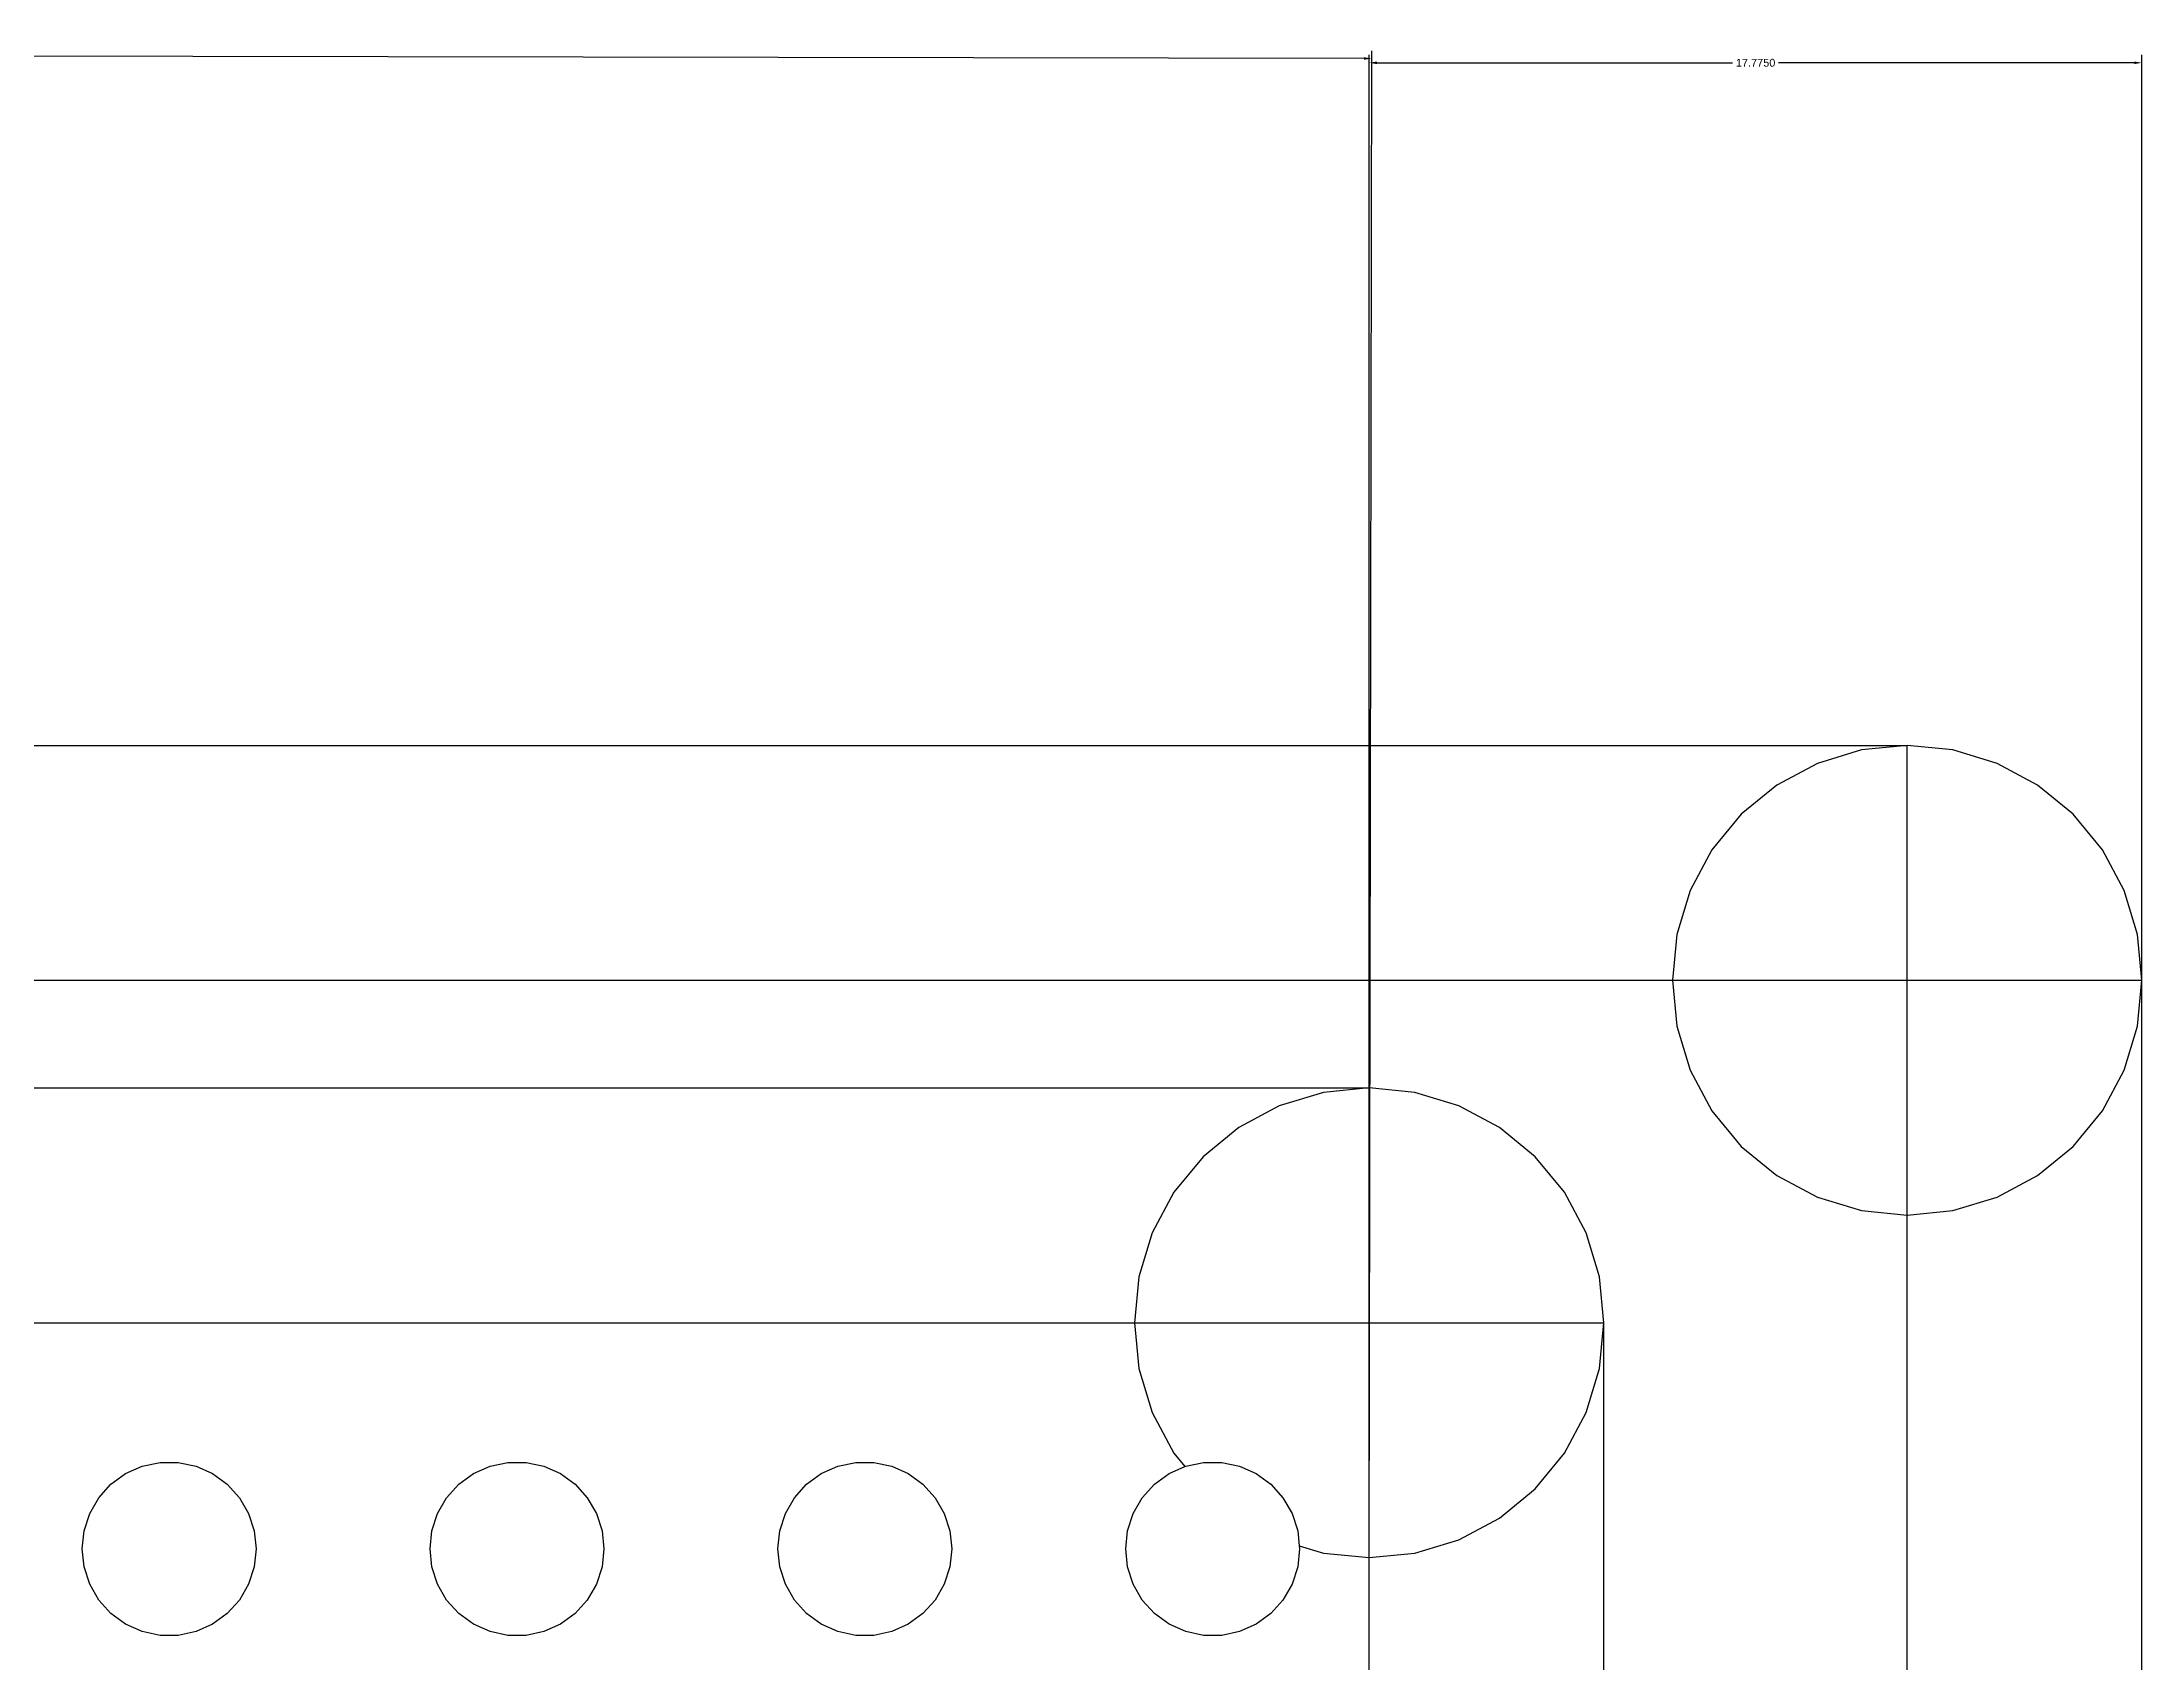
# Model space of a CAD drawing. Extents: x -36 to 148, y -8 to 119.
# Drawn here: x 100.08 to 148.38, y 81.78 to 119.05 of the extents above; entities that cross this region are included whole.
import ezdxf

# ---------------------------------------------------------------- set-up
doc = ezdxf.new("R2010")
doc.units = 0
doc.header["$MEASUREMENT"] = 0
doc.layers.get('0').update_dxf_attribs({"linetype": 'CONTINUOUS'})
doc.layers.get('Defpoints').update_dxf_attribs({"linetype": 'CONTINUOUS'})
doc.styles.get("Standard").update_dxf_attribs({"font": 'ARIAL.TTF'})
doc.dimstyles.new('Annotative', dxfattribs={"dimtxt": 0.18, "dimasz": 0.18, "dimexe": 0.18, "dimexo": 0.0625, "dimgap": 0.09, "dimtad": 0, "dimtih": 1, "dimtoh": 1, "dimdec": 4, "dimzin": 0, "dimdsep": 46, "dimtxsty": 'STANDARD', "dimcen": 0.09, "dimadec": 0, "dimazin": 0, "dimtfac": 1, "dimtdec": 4, "dimtofl": 0, "dimtmove": 0, "dimatfit": 3, "dimfxl": 1, "dimtolj": 1, "dimtzin": 0, "dimarcsym": 0})

# ---------------------------------------------------------------- blocks, each defined once
blk = doc.blocks.new('DIFFERENCE001')
at = {"color": 0}
for p, q in [((-6.975, 102.875), (142.975, 102.875)), ((140.909, 102.464), (139.975, 101.965)), ((141.922, 102.771), (140.909, 102.464)), ((142.975, 102.875), (141.922, 102.771)), ((144.028, 102.771), (142.975, 102.875)), ((142.975, 97.475), (142.975, 102.875)), ((145.041, 102.464), (144.028, 102.771)), ((145.975, 101.965), (145.041, 102.464)), ((139.975, 101.965), (139.157, 101.293)), ((146.793, 101.293), (145.975, 101.965)), ((139.157, 101.293), (138.485, 100.475)), ((147.465, 100.475), (146.793, 101.293)), ((138.485, 100.475), (137.986, 99.541)), ((147.964, 99.541), (147.465, 100.475)), ((137.986, 99.541), (137.679, 98.528)), ((148.271, 98.528), (147.964, 99.541)), ((137.679, 98.528), (137.575, 97.475)), ((148.375, 97.475), (148.271, 98.528)), ((-1.575, 97.475), (137.575, 97.475)), ((137.575, 97.475), (137.679, 96.422)), ((137.575, 97.475), (142.975, 97.475)), ((142.975, 92.075), (142.975, 97.475)), ((142.975, 97.475), (148.375, 97.475)), ((148.271, 96.422), (148.375, 97.475)), ((148.375, -2.475), (148.375, 97.475)), ((137.679, 96.422), (137.986, 95.409)), ((147.964, 95.409), (148.271, 96.422)), ((137.986, 95.409), (138.485, 94.475)), ((147.465, 94.475), (147.964, 95.409)), ((5.4, 95), (130.6, 95)), ((129.547, 94.896), (128.534, 94.589)), ((130.6, 95), (129.547, 94.896)), ((131.653, 94.896), (130.6, 95)), ((130.6, 89.6), (130.6, 95)), ((132.666, 94.589), (131.653, 94.896)), ((128.534, 94.589), (127.6, 94.09)), ((133.6, 94.09), (132.666, 94.589)), ((138.485, 94.475), (139.157, 93.657)), ((146.793, 93.657), (147.465, 94.475)), ((127.6, 94.09), (126.782, 93.418)), ((134.418, 93.418), (133.6, 94.09)), ((126.782, 93.418), (126.11, 92.6)), ((135.09, 92.6), (134.418, 93.418)), ((139.157, 93.657), (139.975, 92.985)), ((145.975, 92.985), (146.793, 93.657)), ((139.975, 92.985), (140.909, 92.486)), ((145.041, 92.486), (145.975, 92.985)), ((126.11, 92.6), (125.611, 91.666)), ((135.589, 91.666), (135.09, 92.6)), ((140.909, 92.486), (141.922, 92.179)), ((144.028, 92.179), (145.041, 92.486)), ((141.922, 92.179), (142.975, 92.075)), ((142.975, 92.075), (144.028, 92.179)), ((142.975, 2.925), (142.975, 92.075)), ((125.611, 91.666), (125.304, 90.653)), ((135.896, 90.653), (135.589, 91.666)), ((125.304, 90.653), (125.2, 89.6)), ((136, 89.6), (135.896, 90.653)), ((10.8, 89.6), (125.2, 89.6)), ((125.2, 89.6), (125.304, 88.547)), ((125.2, 89.6), (130.6, 89.6)), ((130.6, 89.6), (136, 89.6)), ((130.6, 84.2), (130.6, 89.6)), ((135.896, 88.547), (136, 89.6)), ((136, 61.5), (136, 89.6)), ((125.304, 88.547), (125.611, 87.534)), ((135.589, 87.534), (135.896, 88.547)), ((125.611, 87.534), (126.11, 86.6)), ((135.09, 86.6), (135.589, 87.534)), ((126.11, 86.6), (126.362, 86.293)), ((134.418, 85.782), (135.09, 86.6)), ((101.662, 85.886), (102, 86.132)), ((102, 86.132), (102.382, 86.302)), ((102.382, 86.302), (102.791, 86.389)), ((102.791, 86.389), (103.209, 86.389)), ((103.209, 86.389), (103.618, 86.302)), ((103.618, 86.302), (104, 86.132)), ((104, 86.132), (104.338, 85.886)), ((109.662, 85.886), (110, 86.132)), ((110, 86.132), (110.382, 86.302)), ((110.382, 86.302), (110.791, 86.389)), ((110.791, 86.389), (111.209, 86.389)), ((111.209, 86.389), (111.618, 86.302)), ((111.618, 86.302), (112, 86.132)), ((112, 86.132), (112.338, 85.886)), ((117.662, 85.886), (118, 86.132)), ((118, 86.132), (118.382, 86.302)), ((118.382, 86.302), (118.791, 86.389)), ((118.791, 86.389), (119.209, 86.389)), ((119.209, 86.389), (119.618, 86.302)), ((119.618, 86.302), (120, 86.132)), ((120, 86.132), (120.338, 85.886)), ((125.662, 85.886), (126, 86.132)), ((126, 86.132), (126.362, 86.293)), ((126.362, 86.293), (126.382, 86.302)), ((126.382, 86.302), (126.791, 86.389)), ((126.791, 86.389), (127.209, 86.389)), ((127.209, 86.389), (127.618, 86.302)), ((127.618, 86.302), (128, 86.132)), ((128, 86.132), (128.338, 85.886)), ((101.173, 85.213), (101.382, 85.576)), ((101.382, 85.576), (101.662, 85.886)), ((104.338, 85.886), (104.618, 85.576)), ((104.618, 85.576), (104.827, 85.213)), ((109.173, 85.213), (109.382, 85.576)), ((109.382, 85.576), (109.662, 85.886)), ((112.338, 85.886), (112.618, 85.576)), ((112.618, 85.576), (112.827, 85.213)), ((117.173, 85.213), (117.382, 85.576)), ((117.382, 85.576), (117.662, 85.886)), ((120.338, 85.886), (120.618, 85.576)), ((120.618, 85.576), (120.827, 85.213)), ((125.173, 85.213), (125.382, 85.576)), ((125.382, 85.576), (125.662, 85.886)), ((128.338, 85.886), (128.618, 85.576)), ((128.618, 85.576), (128.827, 85.213)), ((133.6, 85.11), (134.418, 85.782)), ((101.044, 84.816), (101.173, 85.213)), ((104.827, 85.213), (104.956, 84.816)), ((109.044, 84.816), (109.173, 85.213)), ((112.827, 85.213), (112.956, 84.816)), ((117.044, 84.816), (117.173, 85.213)), ((120.827, 85.213), (120.956, 84.816)), ((125.044, 84.816), (125.173, 85.213)), ((128.827, 85.213), (128.956, 84.816)), ((132.666, 84.611), (133.6, 85.11)), ((101, 84.4), (101.044, 84.816)), ((104.956, 84.816), (105, 84.4)), ((109, 84.4), (109.044, 84.816)), ((112.956, 84.816), (113, 84.4)), ((117, 84.4), (117.044, 84.816)), ((120.956, 84.816), (121, 84.4)), ((125, 84.4), (125.044, 84.816)), ((128.956, 84.816), (128.992, 84.472)), ((131.653, 84.304), (132.666, 84.611)), ((101.044, 83.984), (101, 84.4)), ((105, 84.4), (104.956, 83.984)), ((109.044, 83.984), (109, 84.4)), ((113, 84.4), (112.956, 83.984)), ((117.044, 83.984), (117, 84.4)), ((121, 84.4), (120.956, 83.984)), ((125.044, 83.984), (125, 84.4)), ((129, 84.4), (128.956, 83.984)), ((128.992, 84.472), (129, 84.4)), ((128.992, 84.472), (129.547, 84.304)), ((129.547, 84.304), (130.6, 84.2)), ((130.6, 84.2), (131.653, 84.304)), ((130.6, 61.5), (130.6, 84.2)), ((101.173, 83.587), (101.044, 83.984)), ((101.382, 83.224), (101.173, 83.587)), ((104.827, 83.587), (104.618, 83.224)), ((104.956, 83.984), (104.827, 83.587)), ((109.173, 83.587), (109.044, 83.984)), ((109.382, 83.224), (109.173, 83.587)), ((112.827, 83.587), (112.618, 83.224)), ((112.956, 83.984), (112.827, 83.587)), ((117.173, 83.587), (117.044, 83.984)), ((117.382, 83.224), (117.173, 83.587)), ((120.827, 83.587), (120.618, 83.224)), ((120.956, 83.984), (120.827, 83.587)), ((125.173, 83.587), (125.044, 83.984)), ((125.382, 83.224), (125.173, 83.587)), ((128.827, 83.587), (128.618, 83.224)), ((128.956, 83.984), (128.827, 83.587)), ((101.662, 82.914), (101.382, 83.224)), ((104.618, 83.224), (104.338, 82.914)), ((109.662, 82.914), (109.382, 83.224)), ((112.618, 83.224), (112.338, 82.914)), ((117.662, 82.914), (117.382, 83.224)), ((120.618, 83.224), (120.338, 82.914)), ((125.662, 82.914), (125.382, 83.224)), ((128.618, 83.224), (128.338, 82.914)), ((102, 82.668), (101.662, 82.914)), ((102.382, 82.498), (102, 82.668)), ((104, 82.668), (103.618, 82.498)), ((104.338, 82.914), (104, 82.668)), ((110, 82.668), (109.662, 82.914)), ((110.382, 82.498), (110, 82.668)), ((112, 82.668), (111.618, 82.498)), ((112.338, 82.914), (112, 82.668)), ((118, 82.668), (117.662, 82.914)), ((118.382, 82.498), (118, 82.668)), ((120, 82.668), (119.618, 82.498)), ((120.338, 82.914), (120, 82.668)), ((126, 82.668), (125.662, 82.914)), ((126.382, 82.498), (126, 82.668)), ((128, 82.668), (127.618, 82.498)), ((128.338, 82.914), (128, 82.668)), ((102.791, 82.411), (102.382, 82.498)), ((103.209, 82.411), (102.791, 82.411)), ((103.618, 82.498), (103.209, 82.411)), ((110.791, 82.411), (110.382, 82.498)), ((111.209, 82.411), (110.791, 82.411)), ((111.618, 82.498), (111.209, 82.411)), ((118.791, 82.411), (118.382, 82.498)), ((119.209, 82.411), (118.791, 82.411)), ((119.618, 82.498), (119.209, 82.411)), ((126.791, 82.411), (126.382, 82.498)), ((127.209, 82.411), (126.791, 82.411)), ((127.618, 82.498), (127.209, 82.411))]:
    blk.add_line(p, q, dxfattribs=at)
blk = doc.blocks.new('*D5')
at = {"color": 0, "linetype": 'Continuous', "lineweight": -2, "transparency": 16777216}
for p, q in [((130.6, 89.662), (130.6, 118.753)), ((130.78, 118.573), (138.96, 118.573)), ((148.195, 118.573), (140.015, 118.573)), ((148.375, 89.662), (148.375, 118.753))]:
    blk.add_line(p, q, dxfattribs=at)
at = {"color": 0, "linetype": 'Continuous', "transparency": 16777216}
for points in [[(130.78, 118.603), (130.78, 118.543), (130.6, 118.573)], [(148.195, 118.603), (148.195, 118.543), (148.375, 118.573)]]:
    blk.add_solid(points, dxfattribs=at)
at = {"layer": 'Defpoints', "color": 0, "linetype": 'Continuous', "transparency": 16777216}
for p in [(148.375, 118.573), (130.6, 89.6), (148.375, 89.6)]:
    blk.add_point(p, dxfattribs=at)
at = {"color": 0, "linetype": 'Continuous', "transparency": 16777216, "insert": (139.488, 118.573), "char_height": 0.18, "attachment_point": 5}
blk.add_mtext('\\A1;17.7750', dxfattribs=at)
blk = doc.blocks.new('*D15')
at = {"color": 0, "linetype": 'Continuous', "lineweight": -2, "transparency": 16777216}
for p, q in [((13, 84.462), (13.059, 119.051)), ((13.239, 118.871), (71.262, 118.772)), ((130.6, 84.262), (130.659, 118.851)), ((130.479, 118.672), (72.455, 118.77))]:
    blk.add_line(p, q, dxfattribs=at)
at = {"color": 0, "linetype": 'Continuous', "transparency": 16777216}
for points in [[(13.239, 118.901), (13.239, 118.841), (13.059, 118.871)], [(130.479, 118.702), (130.479, 118.642), (130.659, 118.671)]]:
    blk.add_solid(points, dxfattribs=at)
at = {"layer": 'Defpoints', "color": 0, "linetype": 'Continuous', "transparency": 16777216}
for p in [(130.659, 118.671), (13, 84.4), (130.6, 84.2)]:
    blk.add_point(p, dxfattribs=at)
at = {"color": 0, "linetype": 'Continuous', "transparency": 16777216, "insert": (71.859, 118.771), "char_height": 0.18, "attachment_point": 5}
blk.add_mtext('\\A1;117.6002', dxfattribs=at)

msp = doc.modelspace()

# ---------------------------------------------------------------- block references
at = {"color": 0}
msp.add_blockref('DIFFERENCE001', (0, 0), dxfattribs=at)

# ---------------------------------------------------------------- dimensions: what is measured, and where the dimension line sits
at = {"linetype": 'Continuous'}
dim = msp.add_aligned_dim(p1=(13, 84.4), p2=(130.6, 84.2), distance=34.47127, dimstyle='Annotative', override={"dimscale": 0, "dimtix": 0, "dimtofl": 0, "dimtmove": 0, "dimatfit": 3}, dxfattribs=at)
dim.commit()
dim.dimension.update_dxf_attribs({"geometry": '*D15', "text_midpoint": (71.85862, 118.77122)})
dim = msp.add_linear_dim(base=(148.375, 118.57327), p1=(130.6, 89.6), p2=(148.375, 89.6), dimstyle='Annotative', override={"dimscale": 0, "dimtix": 0, "dimtofl": 0, "dimtmove": 0, "dimatfit": 3}, dxfattribs=at)
dim.commit()
dim.dimension.update_dxf_attribs({"geometry": '*D5', "text_midpoint": (139.4875, 118.57327)})

doc.saveas('drawing.dxf')
